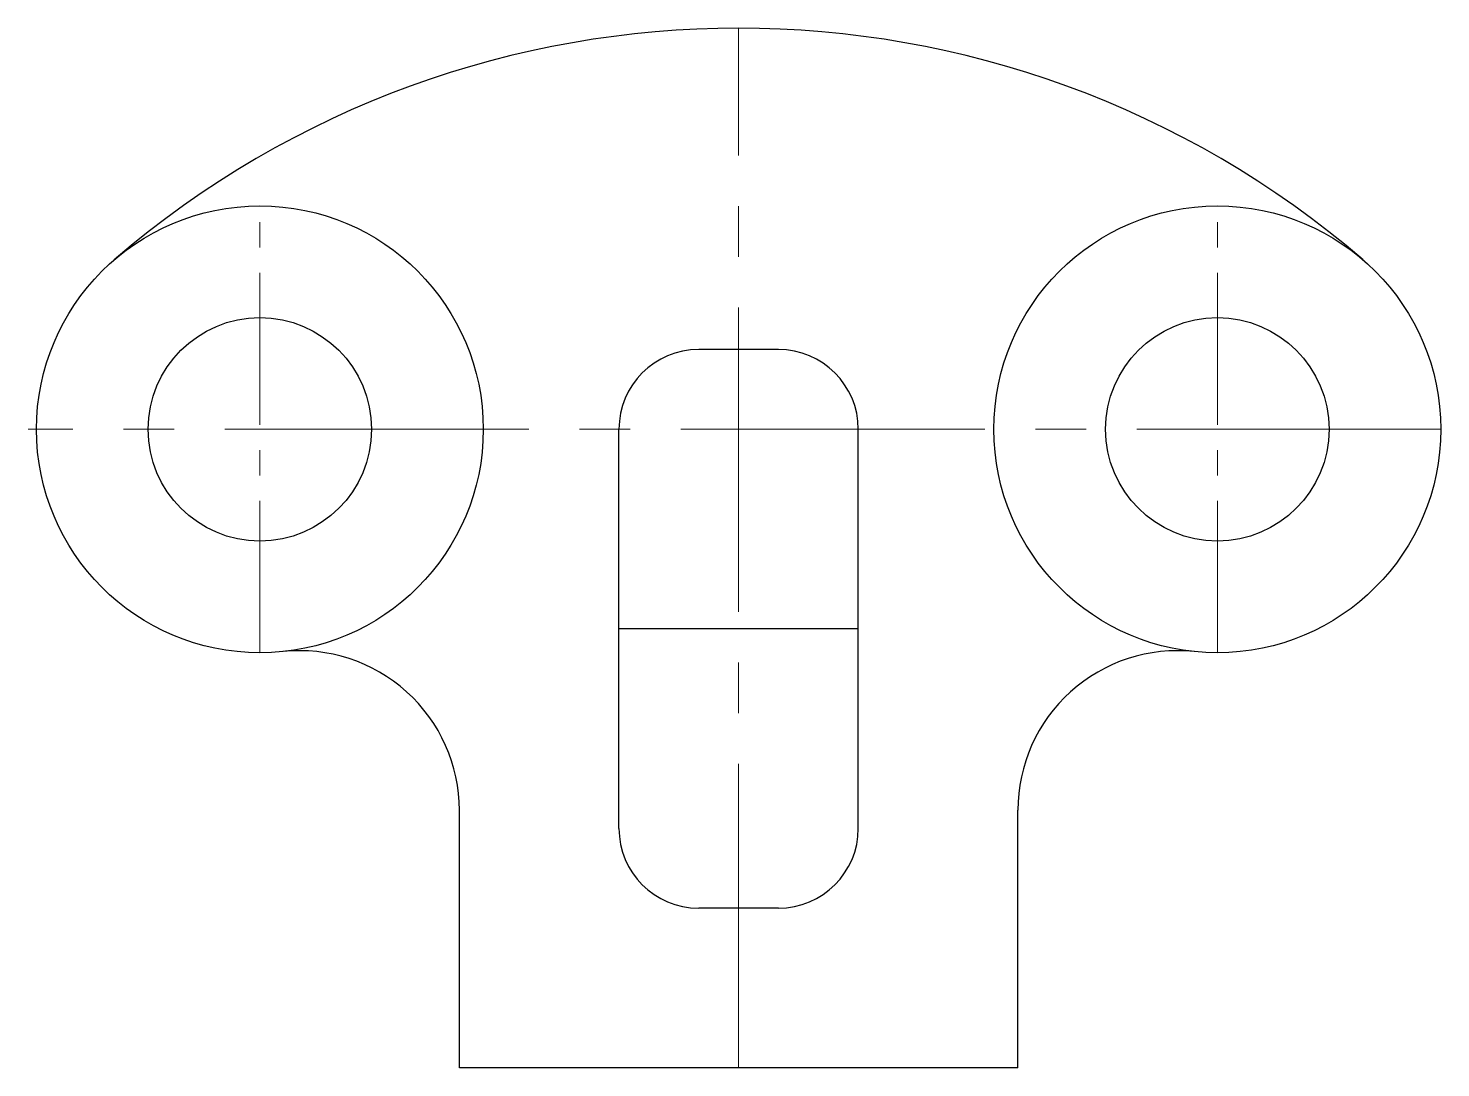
# Model space of a CAD drawing. Header units: millimetres. Extents: x 3232.8 to 3250.5, y 1661.5 to 1674.5.
import ezdxf

# ---------------------------------------------------------------- set-up
doc = ezdxf.new("R2010")
doc.units = ezdxf.units.MM
doc.linetypes.add('CENTER2', pattern=[28.575, 19.05, -3.175, 3.175, -3.175])
doc.layers.add('Center', color=9, linetype='CENTER2', lineweight=13)

msp = doc.modelspace()

# ---------------------------------------------------------------- linework, layer by layer
for p, q in [((3242.173, 1670.508), (3241.173, 1670.508)), ((3240.173, 1664.508), (3240.173, 1669.508)), ((3243.173, 1664.508), (3243.173, 1669.508)), ((3243.173, 1667.008), (3240.173, 1667.008)), ((3238.173, 1661.508), (3238.173, 1664.734)), ((3245.173, 1661.508), (3245.173, 1664.734)), ((3242.173, 1663.508), (3241.173, 1663.508)), ((3245.173, 1661.508), (3238.173, 1661.508))]:
    msp.add_line(p, q)
for centre, radius in [((3235.673, 1669.508), 2.8), ((3247.673, 1669.508), 2.8), ((3235.673, 1669.508), 1.4), ((3247.673, 1669.508), 1.4)]:
    msp.add_circle(centre, radius)
for centre, radius, start, end in [((3241.673, 1662.534), 12, 49.2943, 130.7057), ((3241.173, 1669.508), 1, 60, 60), ((3241.173, 1669.508), 1, 90, 180), ((3242.173, 1669.508), 1, 120, 120), ((3242.173, 1669.508), 1, 0, 90), ((3236.173, 1664.734), 2, 0, 95.9792), ((3247.173, 1664.734), 2, 84.0208, 180), ((3241.173, 1664.508), 1, 180, 270), ((3242.173, 1664.508), 1, 270, 0)]:
    msp.add_arc(centre, radius, start, end)
at = {"layer": 'Center', "color": 9, "lineweight": 13, "ltscale": 0.2}
for p, q in [((3241.673, 1661.508), (3241.673, 1674.534)), ((3250.473, 1669.508), (3232.77, 1669.508))]:
    msp.add_line(p, q, dxfattribs=at)
at = {"layer": 'Center', "color": 9, "lineweight": 13, "ltscale": 0.1}
for p, q in [((3235.673, 1666.708), (3235.673, 1672.339)), ((3247.673, 1666.708), (3247.673, 1672.339))]:
    msp.add_line(p, q, dxfattribs=at)

doc.saveas('drawing.dxf')
